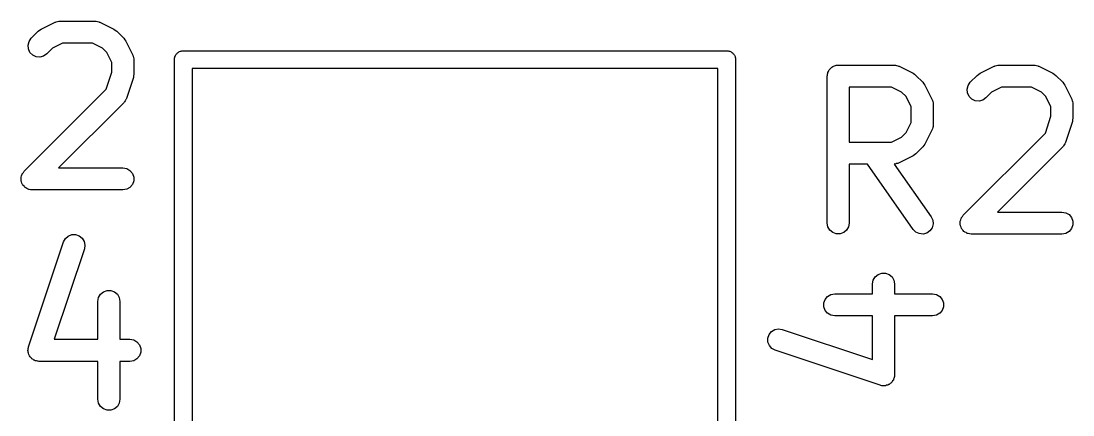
# Model space of a CAD drawing. Extents: x -0.1 to 56.2, y -70.1 to 0.1.
# Drawn here: x 26.14 to 33.31, y -58.36 to -55.68 of the extents above; entities that cross this region are included whole.
import ezdxf

# ---------------------------------------------------------------- set-up
doc = ezdxf.new("R2010")
doc.units = 0
doc.header["$MEASUREMENT"] = 0
doc.layers.add('BLACK', color=7, linetype='CONTINUOUS')

msp = doc.modelspace()

# ---------------------------------------------------------------- linework, layer by layer
at = {"layer": 'BLACK', "linetype": 'CONTINUOUS'}
for p, q in [((26.2711, -55.7401), (26.2807, -55.7329)), ((26.2807, -55.7329), (26.376, -55.6853)), ((26.376, -55.6853), (26.3801, -55.6841)), ((26.3801, -55.6841), (26.3839, -55.6819)), ((26.3839, -55.6819), (26.3925, -55.6804)), ((26.3925, -55.6804), (26.4009, -55.6779)), ((26.4009, -55.6779), (26.4053, -55.6781)), ((26.4053, -55.6781), (26.4095, -55.6774)), ((26.4095, -55.6774), (26.6476, -55.6774)), ((26.6476, -55.6774), (26.6519, -55.6781)), ((26.6519, -55.6781), (26.6562, -55.6779)), ((26.6562, -55.6779), (26.6646, -55.6804)), ((26.6646, -55.6804), (26.6733, -55.6819)), ((26.6733, -55.6819), (26.677, -55.6841)), ((26.677, -55.6841), (26.6812, -55.6853)), ((26.6812, -55.6853), (26.7764, -55.7329)), ((26.7764, -55.7329), (26.7861, -55.7401)), ((26.1987, -55.8159), (26.2136, -55.7946)), ((26.2136, -55.7946), (26.2613, -55.747)), ((26.2613, -55.747), (26.2711, -55.7401)), ((26.7861, -55.7401), (26.7959, -55.747)), ((26.7959, -55.747), (26.8435, -55.7946)), ((26.8435, -55.7946), (26.8504, -55.8044)), ((26.8504, -55.8044), (26.8576, -55.8141)), ((26.192, -55.8411), (26.1987, -55.8159)), ((26.1942, -55.867), (26.192, -55.8411)), ((26.2052, -55.8906), (26.1942, -55.867)), ((26.3587, -55.8616), (26.3197, -55.9007)), ((26.4272, -55.8274), (26.3587, -55.8616)), ((26.6299, -55.8274), (26.4272, -55.8274)), ((26.6984, -55.8616), (26.6299, -55.8274)), ((26.7288, -55.892), (26.6984, -55.8616)), ((26.8576, -55.8141), (26.9052, -55.9093)), ((26.2236, -55.9091), (26.2052, -55.8906)), ((26.2473, -55.9201), (26.2236, -55.9091)), ((26.2732, -55.9223), (26.2473, -55.9201)), ((26.2984, -55.9156), (26.2732, -55.9223)), ((26.3197, -55.9007), (26.2984, -55.9156)), ((26.7631, -55.9606), (26.7288, -55.892)), ((26.9052, -55.9093), (26.9064, -55.9135)), ((26.9064, -55.9135), (26.9086, -55.9172)), ((26.9086, -55.9172), (26.9101, -55.9259)), ((26.9101, -55.9259), (26.9126, -55.9343)), ((26.9126, -55.9343), (26.9123, -55.9386)), ((26.9123, -55.9386), (26.9131, -55.9429)), ((26.9131, -55.9429), (26.9131, -56.0381)), ((27.19, -55.9294), (27.1918, -55.9244)), ((27.19, -55.9348), (27.19, -55.9294)), ((27.19, -62.0652), (27.19, -55.9348)), ((27.1918, -55.9244), (27.1928, -55.9192)), ((27.1928, -55.9192), (27.1954, -55.9146)), ((27.1954, -55.9146), (27.1972, -55.9095)), ((27.1972, -55.9095), (27.2007, -55.9054)), ((27.2007, -55.9054), (27.2033, -55.9008)), ((27.2033, -55.9008), (27.2074, -55.8974)), ((27.2074, -55.8974), (27.2108, -55.8933)), ((27.2108, -55.8933), (27.2155, -55.8907)), ((27.2155, -55.8907), (27.2195, -55.8872)), ((27.2195, -55.8872), (27.2245, -55.8854)), ((27.2245, -55.8854), (27.2292, -55.8827)), ((27.2292, -55.8827), (27.2344, -55.8818)), ((27.2344, -55.8818), (27.2394, -55.88)), ((27.2394, -55.88), (27.2447, -55.88)), ((27.2447, -55.88), (27.2448, -55.88)), ((27.2448, -55.88), (30.9552, -55.88)), ((30.9552, -55.88), (30.9553, -55.88)), ((30.9553, -55.88), (30.9606, -55.88)), ((30.9606, -55.88), (30.9656, -55.8818)), ((30.9656, -55.8818), (30.9708, -55.8827)), ((30.9708, -55.8827), (30.9755, -55.8854)), ((30.9755, -55.8854), (30.9805, -55.8872)), ((30.9805, -55.8872), (30.9845, -55.8907)), ((30.9845, -55.8907), (30.9892, -55.8933)), ((30.9892, -55.8933), (30.9926, -55.8974)), ((30.9926, -55.8974), (30.9967, -55.9008)), ((30.9967, -55.9008), (30.9993, -55.9055)), ((30.9993, -55.9055), (31.0028, -55.9095)), ((31.0028, -55.9095), (31.0046, -55.9145)), ((31.0046, -55.9145), (31.0073, -55.9192)), ((31.0073, -55.9192), (31.0082, -55.9244)), ((31.0082, -55.9244), (31.01, -55.9294)), ((31.01, -55.9294), (31.01, -55.9347)), ((31.01, -55.9347), (31.01, -55.9348)), ((31.01, -55.9348), (31.01, -62.0652)), ((26.7631, -56.0259), (26.7631, -55.9606)), ((27.31, -56), (27.31, -62)), ((30.89, -56), (27.31, -56)), ((30.89, -62), (30.89, -56)), ((31.639, -56.0267), (31.6423, -56.021)), ((31.6423, -56.021), (31.6446, -56.0149)), ((31.6446, -56.0149), (31.6488, -56.0099)), ((31.6488, -56.0099), (31.6521, -56.0042)), ((31.6521, -56.0042), (31.6571, -56)), ((31.6571, -56), (31.6613, -55.9949)), ((31.6613, -55.9949), (31.667, -55.9916)), ((31.667, -55.9916), (31.672, -55.9874)), ((31.672, -55.9874), (31.6782, -55.9852)), ((31.6782, -55.9852), (31.6839, -55.9819)), ((31.6839, -55.9819), (31.6903, -55.9808)), ((31.6903, -55.9808), (31.6965, -55.9785)), ((31.6965, -55.9785), (31.7031, -55.9785)), ((31.7031, -55.9785), (31.7095, -55.9774)), ((31.7095, -55.9774), (32.0905, -55.9774)), ((32.0905, -55.9774), (32.0947, -55.9781)), ((32.0947, -55.9781), (32.0991, -55.9779)), ((32.0991, -55.9779), (32.1075, -55.9804)), ((32.1075, -55.9804), (32.1161, -55.9819)), ((32.1161, -55.9819), (32.1199, -55.9841)), ((32.1199, -55.9841), (32.124, -55.9853)), ((32.124, -55.9853), (32.2193, -56.0329)), ((32.676, -56.0329), (32.7712, -55.9853)), ((32.7712, -55.9853), (32.7754, -55.9841)), ((32.7754, -55.9841), (32.7791, -55.9819)), ((32.7791, -55.9819), (32.7878, -55.9804)), ((32.7878, -55.9804), (32.7962, -55.9779)), ((32.7962, -55.9779), (32.8005, -55.9781)), ((32.8005, -55.9781), (32.8048, -55.9774)), ((32.8048, -55.9774), (33.0429, -55.9774)), ((33.0429, -55.9774), (33.0471, -55.9781)), ((33.0471, -55.9781), (33.0514, -55.9779)), ((33.0514, -55.9779), (33.0599, -55.9804)), ((33.0599, -55.9804), (33.0685, -55.9819)), ((33.0685, -55.9819), (33.0723, -55.9841)), ((33.0723, -55.9841), (33.0764, -55.9853)), ((33.0764, -55.9853), (33.1716, -56.0329)), ((26.7249, -56.1404), (26.7631, -56.0259)), ((26.9092, -56.0618), (26.8616, -56.2047)), ((26.911, -56.0499), (26.9092, -56.0618)), ((26.9131, -56.0381), (26.911, -56.0499)), ((31.6345, -56.0524), (31.6357, -56.0459)), ((31.6345, -57.0524), (31.6345, -56.0524)), ((31.6357, -56.0394), (31.6379, -56.0332)), ((31.6357, -56.0459), (31.6357, -56.0394)), ((31.6379, -56.0332), (31.639, -56.0267)), ((32.2193, -56.0329), (32.2289, -56.0401)), ((32.2289, -56.0401), (32.2387, -56.047)), ((32.2387, -56.047), (32.2864, -56.0946)), ((32.6089, -56.0946), (32.6565, -56.047)), ((32.6565, -56.047), (32.6663, -56.0401)), ((32.6663, -56.0401), (32.676, -56.0329)), ((33.1716, -56.0329), (33.1813, -56.0401)), ((33.1813, -56.0401), (33.1911, -56.047)), ((33.1911, -56.047), (33.2387, -56.0946)), ((26.166, -56.6993), (26.7249, -56.1404)), ((31.7845, -56.1274), (31.7845, -56.5012)), ((32.0728, -56.1274), (31.7845, -56.1274)), ((32.1413, -56.1616), (32.0728, -56.1274)), ((32.1717, -56.192), (32.1413, -56.1616)), ((32.2864, -56.0946), (32.2933, -56.1044)), ((32.2933, -56.1044), (32.3004, -56.1141)), ((32.3004, -56.1141), (32.348, -56.2093)), ((32.5872, -56.1411), (32.5939, -56.1159)), ((32.5895, -56.167), (32.5872, -56.1411)), ((32.5939, -56.1159), (32.6089, -56.0946)), ((32.7539, -56.1616), (32.7149, -56.2007)), ((32.8225, -56.1274), (32.7539, -56.1616)), ((33.0252, -56.1274), (32.8225, -56.1274)), ((33.0937, -56.1616), (33.0252, -56.1274)), ((33.1241, -56.192), (33.0937, -56.1616)), ((33.2387, -56.0946), (33.2456, -56.1044)), ((33.2456, -56.1044), (33.2528, -56.1141)), ((33.2528, -56.1141), (33.3004, -56.2093)), ((26.8435, -56.234), (26.4001, -56.6774)), ((26.846, -56.2304), (26.8435, -56.234)), ((26.8492, -56.2276), (26.846, -56.2304)), ((26.8534, -56.2198), (26.8492, -56.2276)), ((26.8584, -56.2126), (26.8534, -56.2198)), ((26.8596, -56.2085), (26.8584, -56.2126)), ((26.8616, -56.2047), (26.8596, -56.2085)), ((32.206, -56.2606), (32.1717, -56.192)), ((32.348, -56.2093), (32.3493, -56.2135)), ((32.3493, -56.2135), (32.3514, -56.2172)), ((32.3514, -56.2172), (32.353, -56.2259)), ((32.353, -56.2259), (32.3555, -56.2343)), ((32.3555, -56.2343), (32.3552, -56.2386)), ((32.6005, -56.1906), (32.5895, -56.167)), ((32.6189, -56.2091), (32.6005, -56.1906)), ((32.6425, -56.2201), (32.6189, -56.2091)), ((32.6684, -56.2223), (32.6425, -56.2201)), ((32.6936, -56.2156), (32.6684, -56.2223)), ((32.7149, -56.2007), (32.6936, -56.2156)), ((33.1583, -56.2606), (33.1241, -56.192)), ((33.3004, -56.2093), (33.3016, -56.2135)), ((33.3016, -56.2135), (33.3038, -56.2172)), ((33.3038, -56.2172), (33.3053, -56.2259)), ((33.3053, -56.2259), (33.3078, -56.2343)), ((33.3078, -56.2343), (33.3076, -56.2386)), ((32.206, -56.368), (32.206, -56.2606)), ((32.3552, -56.2386), (32.356, -56.2429)), ((32.356, -56.2429), (32.356, -56.3857)), ((33.1583, -56.3259), (33.1583, -56.2606)), ((33.3076, -56.2386), (33.3083, -56.2429)), ((33.3083, -56.2429), (33.3083, -56.3381)), ((32.1717, -56.4365), (32.206, -56.368)), ((33.1202, -56.4404), (33.1583, -56.3259)), ((33.3045, -56.3618), (33.2569, -56.5047)), ((33.3062, -56.3499), (33.3045, -56.3618)), ((33.3083, -56.3381), (33.3062, -56.3499)), ((32.1413, -56.4669), (32.1717, -56.4365)), ((32.348, -56.4193), (32.3004, -56.5145)), ((32.3493, -56.4151), (32.348, -56.4193)), ((32.3514, -56.4114), (32.3493, -56.4151)), ((32.353, -56.4027), (32.3514, -56.4114)), ((32.3555, -56.3943), (32.353, -56.4027)), ((32.356, -56.3857), (32.3552, -56.39)), ((32.3552, -56.39), (32.3555, -56.3943)), ((32.5613, -56.9993), (33.1202, -56.4404)), ((31.7845, -56.5012), (32.0728, -56.5012)), ((32.0728, -56.5012), (32.1413, -56.4669)), ((32.3004, -56.5145), (32.2933, -56.5242)), ((33.2486, -56.5198), (33.2445, -56.5276)), ((33.2537, -56.5126), (33.2486, -56.5198)), ((33.2548, -56.5085), (33.2537, -56.5126)), ((33.2569, -56.5047), (33.2548, -56.5085)), ((32.2289, -56.5885), (32.2193, -56.5957)), ((32.2387, -56.5816), (32.2289, -56.5885)), ((32.2864, -56.534), (32.2387, -56.5816)), ((32.2933, -56.5242), (32.2864, -56.534)), ((33.2387, -56.534), (32.7954, -56.9774)), ((33.2412, -56.5304), (33.2387, -56.534)), ((33.2445, -56.5276), (33.2412, -56.5304)), ((31.9086, -56.6512), (31.7845, -56.6512)), ((31.7845, -56.6512), (31.7845, -57.0524)), ((32.2195, -57.0954), (31.9086, -56.6512)), ((32.0947, -56.6504), (32.0915, -56.651)), ((32.0915, -56.651), (32.3424, -57.0094)), ((32.099, -56.6507), (32.0947, -56.6504)), ((32.1075, -56.6482), (32.099, -56.6507)), ((32.1161, -56.6467), (32.1075, -56.6482)), ((32.1199, -56.6445), (32.1161, -56.6467)), ((32.124, -56.6433), (32.1199, -56.6445)), ((32.2193, -56.5957), (32.124, -56.6433)), ((26.1452, -56.7394), (26.1485, -56.7301)), ((26.1485, -56.7301), (26.1511, -56.7207)), ((26.1511, -56.7207), (26.153, -56.718)), ((26.153, -56.718), (26.1541, -56.7149)), ((26.1541, -56.7149), (26.1604, -56.7074)), ((26.1604, -56.7074), (26.166, -56.6993)), ((26.4001, -56.6774), (26.8381, -56.6774)), ((26.8381, -56.6774), (26.8637, -56.6819)), ((26.8637, -56.6819), (26.8863, -56.6949)), ((26.8863, -56.6949), (26.903, -56.7149)), ((26.903, -56.7149), (26.912, -56.7394)), ((26.1443, -56.7458), (26.1452, -56.7427)), ((26.1452, -56.7556), (26.1443, -56.7458)), ((26.1452, -56.7427), (26.1452, -56.7394)), ((26.1452, -56.7654), (26.1452, -56.7556)), ((26.1463, -56.7685), (26.1452, -56.7654)), ((26.1466, -56.7718), (26.1463, -56.7685)), ((26.1507, -56.7807), (26.1466, -56.7718)), ((26.1541, -56.7899), (26.1507, -56.7807)), ((26.1562, -56.7924), (26.1541, -56.7899)), ((26.1576, -56.7954), (26.1562, -56.7924)), ((26.1645, -56.8023), (26.1576, -56.7954)), ((26.1708, -56.8098), (26.1645, -56.8023)), ((26.1737, -56.8115), (26.1708, -56.8098)), ((26.8863, -56.8098), (26.8637, -56.8229)), ((26.903, -56.7899), (26.8863, -56.8098)), ((26.912, -56.7654), (26.903, -56.7899)), ((26.912, -56.7394), (26.912, -56.7654)), ((26.176, -56.8138), (26.1737, -56.8115)), ((26.1849, -56.818), (26.176, -56.8138)), ((26.1934, -56.8229), (26.1849, -56.818)), ((26.1966, -56.8234), (26.1934, -56.8229)), ((26.1996, -56.8248), (26.1966, -56.8234)), ((26.2094, -56.8257), (26.1996, -56.8248)), ((26.219, -56.8274), (26.2094, -56.8257)), ((26.8381, -56.8274), (26.219, -56.8274)), ((26.8637, -56.8229), (26.8381, -56.8274)), ((32.3424, -57.0094), (32.3534, -57.033)), ((32.5438, -57.0301), (32.5463, -57.0207)), ((32.5463, -57.0207), (32.5482, -57.018)), ((32.5482, -57.018), (32.5493, -57.0149)), ((32.5493, -57.0149), (32.5556, -57.0074)), ((32.5556, -57.0074), (32.5613, -56.9993)), ((32.7954, -56.9774), (33.2333, -56.9774)), ((33.2333, -56.9774), (33.259, -56.9819)), ((33.259, -56.9819), (33.2815, -56.9949)), ((33.2815, -56.9949), (33.2983, -57.0149)), ((33.2983, -57.0149), (33.3072, -57.0394)), ((31.639, -57.078), (31.6345, -57.0524)), ((31.6521, -57.1006), (31.639, -57.078)), ((31.78, -57.078), (31.767, -57.1006)), ((31.7845, -57.0524), (31.78, -57.078)), ((32.2379, -57.1138), (32.2195, -57.0954)), ((32.3489, -57.0841), (32.334, -57.1054)), ((32.3557, -57.0589), (32.3489, -57.0841)), ((32.3534, -57.033), (32.3557, -57.0589)), ((32.5396, -57.0458), (32.5404, -57.0427)), ((32.5404, -57.0556), (32.5396, -57.0458)), ((32.5404, -57.0394), (32.5438, -57.0301)), ((32.5404, -57.0427), (32.5404, -57.0394)), ((32.5404, -57.0654), (32.5404, -57.0556)), ((32.5416, -57.0685), (32.5404, -57.0654)), ((32.5418, -57.0718), (32.5416, -57.0685)), ((32.546, -57.0807), (32.5418, -57.0718)), ((32.5493, -57.0899), (32.546, -57.0807)), ((32.5515, -57.0924), (32.5493, -57.0899)), ((32.5528, -57.0954), (32.5515, -57.0924)), ((32.5598, -57.1023), (32.5528, -57.0954)), ((33.2983, -57.0899), (33.2815, -57.1098)), ((33.3072, -57.0654), (33.2983, -57.0899)), ((33.3072, -57.0394), (33.3072, -57.0654)), ((26.4336, -57.181), (26.446, -57.1581)), ((26.446, -57.1581), (26.4655, -57.1409)), ((26.4655, -57.1409), (26.4897, -57.1313)), ((26.4897, -57.1313), (26.5158, -57.1306)), ((26.5158, -57.1306), (26.5405, -57.1388)), ((26.5405, -57.1388), (26.5609, -57.155)), ((26.5609, -57.155), (26.5745, -57.1772)), ((31.672, -57.1173), (31.6521, -57.1006)), ((31.6965, -57.1262), (31.672, -57.1173)), ((31.7225, -57.1262), (31.6965, -57.1262)), ((31.747, -57.1173), (31.7225, -57.1262)), ((31.767, -57.1006), (31.747, -57.1173)), ((32.2615, -57.1248), (32.2379, -57.1138)), ((32.2875, -57.1271), (32.2615, -57.1248)), ((32.3126, -57.1204), (32.2875, -57.1271)), ((32.334, -57.1054), (32.3126, -57.1204)), ((32.5661, -57.1098), (32.5598, -57.1023)), ((32.5689, -57.1115), (32.5661, -57.1098)), ((32.5713, -57.1138), (32.5689, -57.1115)), ((32.5801, -57.118), (32.5713, -57.1138)), ((32.5886, -57.1229), (32.5801, -57.118)), ((32.5919, -57.1234), (32.5886, -57.1229)), ((32.5949, -57.1248), (32.5919, -57.1234)), ((32.6046, -57.1257), (32.5949, -57.1248)), ((32.6143, -57.1274), (32.6046, -57.1257)), ((33.2333, -57.1274), (32.6143, -57.1274)), ((33.259, -57.1229), (33.2333, -57.1274)), ((33.2815, -57.1098), (33.259, -57.1229)), ((26.1955, -57.8953), (26.4336, -57.181)), ((26.5759, -57.2285), (26.3707, -57.844)), ((26.5745, -57.1772), (26.5797, -57.2027)), ((26.5797, -57.2027), (26.5759, -57.2285)), ((31.944, -57.4667), (31.9486, -57.441)), ((31.9486, -57.441), (31.9616, -57.4185)), ((31.9616, -57.4185), (31.9815, -57.4017)), ((31.9815, -57.4017), (32.006, -57.3928)), ((32.006, -57.3928), (32.0321, -57.3928)), ((32.0321, -57.3928), (32.0565, -57.4017)), ((32.0565, -57.4017), (32.0765, -57.4185)), ((32.0765, -57.4185), (32.0895, -57.441)), ((32.0895, -57.441), (32.094, -57.4667)), ((26.6854, -57.5375), (26.7054, -57.5208)), ((26.7054, -57.5208), (26.7298, -57.5119)), ((26.7298, -57.5119), (26.7559, -57.5119)), ((26.7559, -57.5119), (26.7804, -57.5208)), ((26.7804, -57.5208), (26.8003, -57.5375)), ((31.944, -57.5345), (31.944, -57.4667)), ((32.094, -57.4667), (32.094, -57.5345)), ((26.6679, -57.5857), (26.6724, -57.5601)), ((26.6679, -57.844), (26.6679, -57.5857)), ((26.6724, -57.5601), (26.6854, -57.5375)), ((26.8003, -57.5375), (26.8133, -57.5601)), ((26.8133, -57.5601), (26.8179, -57.5857)), ((26.8179, -57.5857), (26.8179, -57.844)), ((31.6119, -57.5965), (31.6208, -57.572)), ((31.6119, -57.6225), (31.6119, -57.5965)), ((31.6208, -57.572), (31.6375, -57.5521)), ((31.6375, -57.5521), (31.6601, -57.539)), ((31.6601, -57.539), (31.6857, -57.5345)), ((31.6857, -57.5345), (31.944, -57.5345)), ((32.094, -57.5345), (32.3524, -57.5345)), ((32.3524, -57.5345), (32.378, -57.539)), ((32.378, -57.539), (32.4006, -57.5521)), ((32.4006, -57.5521), (32.4173, -57.572)), ((32.4173, -57.572), (32.4262, -57.5965)), ((32.4262, -57.5965), (32.4262, -57.6225)), ((31.6208, -57.647), (31.6119, -57.6225)), ((31.6375, -57.667), (31.6208, -57.647)), ((31.6601, -57.68), (31.6375, -57.667)), ((32.4006, -57.667), (32.378, -57.68)), ((32.4173, -57.647), (32.4006, -57.667)), ((32.4262, -57.6225), (32.4173, -57.647)), ((31.6857, -57.6845), (31.6601, -57.68)), ((31.944, -57.6845), (31.6857, -57.6845)), ((31.944, -57.9817), (31.944, -57.6845)), ((32.3524, -57.6845), (32.094, -57.6845)), ((32.094, -57.6845), (32.094, -58.0857)), ((32.378, -57.68), (32.3524, -57.6845)), ((31.2306, -57.8366), (31.2388, -57.8119)), ((31.2388, -57.8119), (31.255, -57.7915)), ((31.255, -57.7915), (31.2772, -57.7779)), ((31.2772, -57.7779), (31.3027, -57.7726)), ((31.3027, -57.7726), (31.3285, -57.7765)), ((31.3285, -57.7765), (31.944, -57.9817)), ((26.3707, -57.844), (26.6679, -57.844)), ((26.8179, -57.844), (26.8857, -57.844)), ((26.8857, -57.844), (26.9114, -57.8486)), ((26.9114, -57.8486), (26.9339, -57.8616)), ((26.9339, -57.8616), (26.9507, -57.8815)), ((26.9507, -57.8815), (26.9596, -57.906)), ((31.2313, -57.8627), (31.2306, -57.8366)), ((31.2409, -57.8869), (31.2313, -57.8627)), ((26.1917, -57.9211), (26.1928, -57.9136)), ((26.1928, -57.9265), (26.1917, -57.9211)), ((26.1928, -57.906), (26.1947, -57.9008)), ((26.1928, -57.9136), (26.1928, -57.906)), ((26.1928, -57.9321), (26.1928, -57.9265)), ((26.1954, -57.9392), (26.1928, -57.9321)), ((26.1947, -57.9008), (26.1955, -57.8953)), ((26.1969, -57.9466), (26.1954, -57.9392)), ((26.1998, -57.9513), (26.1969, -57.9466)), ((26.2017, -57.9565), (26.1998, -57.9513)), ((26.2066, -57.9624), (26.2017, -57.9565)), ((26.9507, -57.9565), (26.9339, -57.9765)), ((26.9596, -57.9321), (26.9507, -57.9565)), ((26.9596, -57.906), (26.9596, -57.9321)), ((31.2581, -57.9064), (31.2409, -57.8869)), ((31.281, -57.9188), (31.2581, -57.9064)), ((31.9953, -58.1569), (31.281, -57.9188)), ((26.2106, -57.9688), (26.2066, -57.9624)), ((26.2149, -57.9723), (26.2106, -57.9688)), ((26.2185, -57.9765), (26.2149, -57.9723)), ((26.225, -57.9803), (26.2185, -57.9765)), ((26.231, -57.985), (26.225, -57.9803)), ((26.2362, -57.9868), (26.231, -57.985)), ((26.241, -57.9895), (26.2362, -57.9868)), ((26.2485, -57.9908), (26.241, -57.9895)), ((26.2557, -57.9932), (26.2485, -57.9908)), ((26.2612, -57.9931), (26.2557, -57.9932)), ((26.2667, -57.994), (26.2612, -57.9931)), ((26.6679, -57.994), (26.2667, -57.994)), ((26.6679, -58.2524), (26.6679, -57.994)), ((26.8857, -57.994), (26.8179, -57.994)), ((26.8179, -57.994), (26.8179, -58.2524)), ((26.9114, -57.9895), (26.8857, -57.994)), ((26.9339, -57.9765), (26.9114, -57.9895)), ((32.0932, -58.0967), (32.0908, -58.1039)), ((32.094, -58.0857), (32.0931, -58.0912)), ((32.0931, -58.0912), (32.0932, -58.0967)), ((32.0008, -58.1577), (31.9953, -58.1569)), ((32.006, -58.1596), (32.0008, -58.1577)), ((32.0136, -58.1596), (32.006, -58.1596)), ((32.0211, -58.1607), (32.0136, -58.1596)), ((32.0265, -58.1596), (32.0211, -58.1607)), ((32.0321, -58.1596), (32.0265, -58.1596)), ((32.0392, -58.157), (32.0321, -58.1596)), ((32.0466, -58.1555), (32.0392, -58.157)), ((32.0513, -58.1526), (32.0466, -58.1555)), ((32.0565, -58.1507), (32.0513, -58.1526)), ((32.0624, -58.1458), (32.0565, -58.1507)), ((32.0688, -58.1418), (32.0624, -58.1458)), ((32.0723, -58.1375), (32.0688, -58.1418)), ((32.0765, -58.1339), (32.0723, -58.1375)), ((32.0803, -58.1274), (32.0765, -58.1339)), ((32.085, -58.1214), (32.0803, -58.1274)), ((32.0868, -58.1162), (32.085, -58.1214)), ((32.0895, -58.1114), (32.0868, -58.1162)), ((32.0908, -58.1039), (32.0895, -58.1114)), ((26.6724, -58.278), (26.6679, -58.2524)), ((26.6854, -58.3006), (26.6724, -58.278)), ((26.7054, -58.3173), (26.6854, -58.3006)), ((26.8003, -58.3006), (26.7804, -58.3173)), ((26.8133, -58.278), (26.8003, -58.3006)), ((26.8179, -58.2524), (26.8133, -58.278)), ((26.7298, -58.3262), (26.7054, -58.3173)), ((26.7559, -58.3262), (26.7298, -58.3262)), ((26.7804, -58.3173), (26.7559, -58.3262))]:
    msp.add_line(p, q, dxfattribs=at)

doc.saveas('drawing.dxf')
